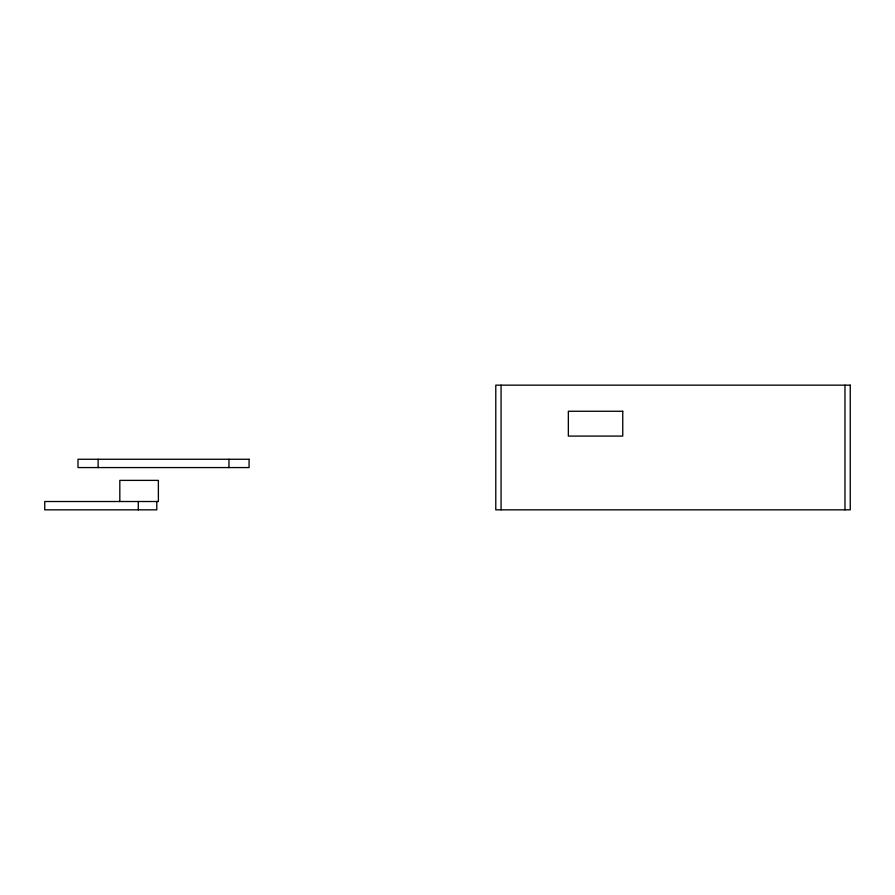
<?xml version="1.0" encoding="UTF-8"?>
<svg xmlns="http://www.w3.org/2000/svg" width="895" height="895" viewBox="0 0 895 895"><rect width="100%" height="100%" fill="white"/><g stroke="black" fill="none" stroke-linecap="round" stroke-linejoin="round"><path stroke-width="1.34" d="M844.969 385.163L844.969 509.837M501.077 385.163L501.077 509.837M228.952 459.258L228.952 467.57M156.793 501.513L156.793 509.837L44.75 509.837L44.75 501.513L158.381 501.513L158.381 480.38L119.818 480.38L119.818 501.513M138.3 501.513L138.3 509.837M98.126 459.258L98.126 467.57M850.25 385.163L495.785 385.163L495.785 509.837L850.25 509.837L850.25 385.163M622.752 411.264L568.347 411.264L568.347 436.089L622.752 436.089L622.752 411.264M249.078 459.258L77.999 459.258L77.999 467.57L249.078 467.57L249.078 459.258"/></g></svg>
